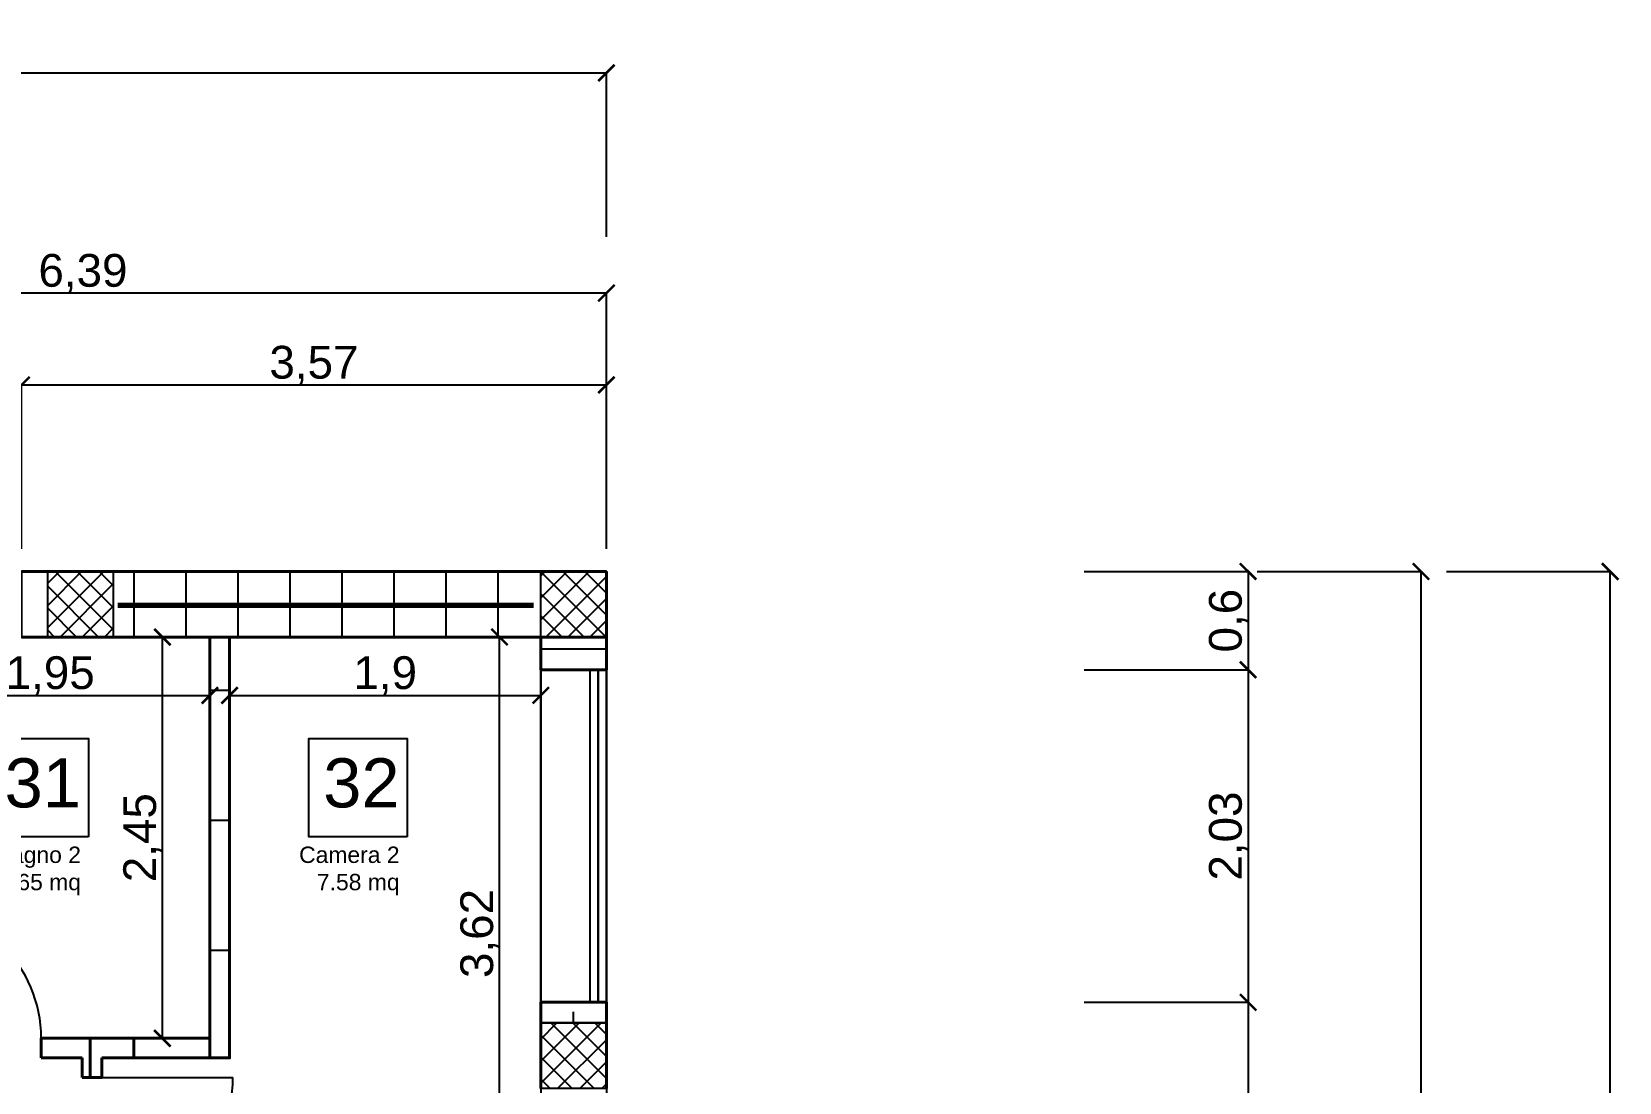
# Model space of a CAD drawing. Header units: millimetres. Extents: x 2459 to 3981, y 1231 to 4850.
# Drawn here: x 3708.71 to 3718.4, y 1289.17 to 1295.59 of the extents above; entities that cross this region are included whole.
import ezdxf

# ---------------------------------------------------------------- set-up
doc = ezdxf.new("R2010")
doc.units = ezdxf.units.MM
doc.layers.add('linee murature', color=253, linetype='Continuous', lineweight=70)
doc.layers.add('linee muri', color=7, linetype='Continuous', lineweight=40)
doc.layers.add('quoteee', color=7, linetype='Continuous')
doc.styles.get("Standard").update_dxf_attribs({"font": 'arial.ttf'})
doc.dimstyles.new('Copia di ISO-25', dxfattribs={"dimtxt": 0.2, "dimasz": 0.1, "dimexe": 0, "dimexo": 0, "dimgap": 0, "dimtad": 3, "dimtxsty": 'Standard', "dimblk": 'ARCHTICK', "dimcen": -2.5, "dimclrd": 256, "dimclre": 256, "dimclrt": 256, "dimadec": 0, "dimazin": 0, "dimtfac": 1, "dimtmove": 2, "dimatfit": 3, "dimldrblk": 'ARCHTICK', "dimfxl": 1, "dimfxlon": 1, "dimtfillclr": 256, "dimlwd": -1, "dimlwe": -1, "dimarcsym": 0})
pattern_1 = [(45, (-1.35194, 0.4), (-0.067351921, 0.067351921), []), (135, (-1.35194, 0.4), (-0.067351921, -0.067351921), [])]

# ---------------------------------------------------------------- blocks, each defined once
blk = doc.blocks.new('_ArchTick')
at = {"color": 0, "linetype": 'ByBlock', "const_width": 0.15}
blk.add_lwpolyline([(-0.5, -0.5), (0.5, 0.5)], dxfattribs=at)
blk = doc.blocks.new('*D339')
at = {"layer": 'Defpoints', "color": 0, "lineweight": -3, "ltscale": 0.01, "transparency": 16777216}
for p in [(3707.8447, 1291.8906), (3709.7947, 1291.8906), (3709.7947, 1291.5342)]:
    blk.add_point(p, dxfattribs=at)
at = {"layer": 'quoteee', "ltscale": 0.01, "transparency": 16777216}
for p, q in [((3707.8447, 1291.8906), (3707.8447, 1291.5342)), ((3709.7947, 1291.8906), (3709.7947, 1291.5342)), ((3707.8447, 1291.5342), (3709.7947, 1291.5342))]:
    blk.add_line(p, q, dxfattribs=at)
at = {"layer": 'quoteee', "ltscale": 0.01, "transparency": 16777216, "xscale": 0.1, "yscale": 0.1, "zscale": 0.1, "rotation": 180}
blk.add_blockref('_ArchTick', (3707.8447, 1291.5342), dxfattribs=at)
at = {"layer": 'quoteee', "ltscale": 0.01, "transparency": 16777216, "xscale": 0.1, "yscale": 0.1, "zscale": 0.1}
blk.add_blockref('_ArchTick', (3709.7947, 1291.5342), dxfattribs=at)
at = {"layer": 'quoteee', "ltscale": 0.01, "transparency": 16777216, "insert": (3708.8197, 1291.6544), "char_height": 0.2, "attachment_point": 5}
blk.add_mtext('1,95', dxfattribs=at)
blk = doc.blocks.new('*D340')
at = {"layer": 'Defpoints', "color": 0, "lineweight": -3, "ltscale": 0.01, "transparency": 16777216}
for p in [(3709.9147, 1291.8906), (3711.8147, 1291.8906), (3711.8147, 1291.5342)]:
    blk.add_point(p, dxfattribs=at)
at = {"layer": 'quoteee', "ltscale": 0.01, "transparency": 16777216}
for p, q in [((3709.9147, 1291.8906), (3709.9147, 1291.5342)), ((3711.8147, 1291.8906), (3711.8147, 1291.5342)), ((3709.9147, 1291.5342), (3711.8147, 1291.5342))]:
    blk.add_line(p, q, dxfattribs=at)
at = {"layer": 'quoteee', "ltscale": 0.01, "transparency": 16777216, "xscale": 0.1, "yscale": 0.1, "zscale": 0.1, "rotation": 180}
blk.add_blockref('_ArchTick', (3709.9147, 1291.5342), dxfattribs=at)
at = {"layer": 'quoteee', "ltscale": 0.01, "transparency": 16777216, "xscale": 0.1, "yscale": 0.1, "zscale": 0.1}
blk.add_blockref('_ArchTick', (3711.8147, 1291.5342), dxfattribs=at)
at = {"layer": 'quoteee', "ltscale": 0.01, "transparency": 16777216, "insert": (3710.8647, 1291.6544), "char_height": 0.2, "attachment_point": 5}
blk.add_mtext('1,9', dxfattribs=at)
blk = doc.blocks.new('*D353')
at = {"layer": 'Defpoints', "color": 0, "lineweight": -3, "ltscale": 0.01, "transparency": 16777216}
for p in [(3711.562, 1291.8906), (3711.8147, 1291.8906), (3711.8147, 1288.2706)]:
    blk.add_point(p, dxfattribs=at)
at = {"layer": 'quoteee', "ltscale": 0.01, "transparency": 16777216}
for p, q in [((3711.8147, 1291.8906), (3711.562, 1291.8906)), ((3711.562, 1288.2706), (3711.562, 1291.8906)), ((3711.8147, 1288.2706), (3711.562, 1288.2706))]:
    blk.add_line(p, q, dxfattribs=at)
at = {"layer": 'quoteee', "ltscale": 0.01, "transparency": 16777216, "xscale": 0.1, "yscale": 0.1, "zscale": 0.1}
for p, rotation in [((3711.562, 1291.8906), 90), ((3711.562, 1288.2706), 270)]:
    blk.add_blockref('_ArchTick', p, dxfattribs=dict(at, rotation=rotation))
at = {"layer": 'quoteee', "ltscale": 0.01, "transparency": 16777216, "insert": (3711.4418, 1290.0806), "char_height": 0.2, "attachment_point": 5, "rotation": 90}
blk.add_mtext('3,62', dxfattribs=at)
blk = doc.blocks.new('*D354')
at = {"layer": 'Defpoints', "color": 0, "lineweight": -3, "ltscale": 0.01, "transparency": 16777216}
for p in [(3709.5045, 1291.8906), (3709.7947, 1291.8906), (3709.7947, 1289.4406)]:
    blk.add_point(p, dxfattribs=at)
at = {"layer": 'quoteee', "ltscale": 0.01, "transparency": 16777216}
for p, q in [((3709.7947, 1291.8906), (3709.5045, 1291.8906)), ((3709.5045, 1289.4406), (3709.5045, 1291.8906)), ((3709.7947, 1289.4406), (3709.5045, 1289.4406))]:
    blk.add_line(p, q, dxfattribs=at)
at = {"layer": 'quoteee', "ltscale": 0.01, "transparency": 16777216, "xscale": 0.1, "yscale": 0.1, "zscale": 0.1}
for p, rotation in [((3709.5045, 1291.8906), 90), ((3709.5045, 1289.4406), 270)]:
    blk.add_blockref('_ArchTick', p, dxfattribs=dict(at, rotation=rotation))
at = {"layer": 'quoteee', "ltscale": 0.01, "transparency": 16777216, "insert": (3709.3844, 1290.6656), "char_height": 0.2, "attachment_point": 5, "rotation": 90}
blk.add_mtext('2,45', dxfattribs=at)
blk = doc.blocks.new('*D249')
at = {"layer": 'Defpoints', "color": 0, "lineweight": -3, "transparency": 16777216}
for p in [(3712.2147, 1295.3345), (3695.9147, 1292.2906), (3712.2147, 1292.2906)]:
    blk.add_point(p, dxfattribs=at)
at = {"layer": 'quoteee', "transparency": 16777216}
for p, q in [((3695.9147, 1294.3345), (3695.9147, 1295.3345)), ((3695.9147, 1295.3345), (3712.2147, 1295.3345)), ((3712.2147, 1294.3345), (3712.2147, 1295.3345))]:
    blk.add_line(p, q, dxfattribs=at)
at = {"layer": 'quoteee', "transparency": 16777216, "xscale": 0.1, "yscale": 0.1, "zscale": 0.1, "rotation": 180}
blk.add_blockref('_ArchTick', (3695.9147, 1295.3345), dxfattribs=at)
at = {"layer": 'quoteee', "transparency": 16777216, "xscale": 0.1, "yscale": 0.1, "zscale": 0.1}
blk.add_blockref('_ArchTick', (3712.2147, 1295.3345), dxfattribs=at)
at = {"layer": 'quoteee', "transparency": 16777216, "insert": (3704.0647, 1295.4547), "char_height": 0.2, "attachment_point": 5}
blk.add_mtext('16,3', dxfattribs=at)
blk = doc.blocks.new('*D253')
at = {"layer": 'Defpoints', "color": 0, "lineweight": -3, "transparency": 16777216}
for p in [(3712.2147, 1293.4296), (3708.6447, 1292.2906), (3712.2147, 1292.2906)]:
    blk.add_point(p, dxfattribs=at)
at = {"layer": 'quoteee', "transparency": 16777216}
for p, q in [((3708.6447, 1292.4296), (3708.6447, 1293.4296)), ((3708.6447, 1293.4296), (3712.2147, 1293.4296)), ((3712.2147, 1292.4296), (3712.2147, 1293.4296))]:
    blk.add_line(p, q, dxfattribs=at)
at = {"layer": 'quoteee', "transparency": 16777216, "xscale": 0.1, "yscale": 0.1, "zscale": 0.1, "rotation": 180}
blk.add_blockref('_ArchTick', (3708.6447, 1293.4296), dxfattribs=at)
at = {"layer": 'quoteee', "transparency": 16777216, "xscale": 0.1, "yscale": 0.1, "zscale": 0.1}
blk.add_blockref('_ArchTick', (3712.2147, 1293.4296), dxfattribs=at)
at = {"layer": 'quoteee', "transparency": 16777216, "insert": (3710.4297, 1293.5497), "char_height": 0.2, "attachment_point": 5}
blk.add_mtext('3,57', dxfattribs=at)
blk = doc.blocks.new('*D254')
at = {"layer": 'Defpoints', "color": 0, "lineweight": -3, "transparency": 16777216}
for p in [(3705.8247, 1293.9904), (3705.8247, 1292.2906), (3712.2147, 1292.2906)]:
    blk.add_point(p, dxfattribs=at)
at = {"layer": 'quoteee', "transparency": 16777216}
for p, q in [((3705.8247, 1292.9904), (3705.8247, 1293.9904)), ((3712.2147, 1293.9904), (3705.8247, 1293.9904)), ((3712.2147, 1292.9904), (3712.2147, 1293.9904))]:
    blk.add_line(p, q, dxfattribs=at)
at = {"layer": 'quoteee', "transparency": 16777216, "xscale": 0.1, "yscale": 0.1, "zscale": 0.1, "rotation": 180}
blk.add_blockref('_ArchTick', (3705.8247, 1293.9904), dxfattribs=at)
at = {"layer": 'quoteee', "transparency": 16777216, "xscale": 0.1, "yscale": 0.1, "zscale": 0.1}
blk.add_blockref('_ArchTick', (3712.2147, 1293.9904), dxfattribs=at)
at = {"layer": 'quoteee', "transparency": 16777216, "insert": (3709.0197, 1294.1106), "char_height": 0.2, "attachment_point": 5}
blk.add_mtext('6,39', dxfattribs=at)
blk = doc.blocks.new('*D273')
at = {"layer": 'Defpoints', "color": 0, "lineweight": -3, "transparency": 16777216}
for p in [(3712.2147, 1292.2906), (3712.2147, 1291.6906), (3716.1318, 1291.6906)]:
    blk.add_point(p, dxfattribs=at)
at = {"layer": 'quoteee', "transparency": 16777216}
for p, q in [((3715.1318, 1292.2906), (3716.1318, 1292.2906)), ((3716.1318, 1292.2906), (3716.1318, 1291.6906)), ((3715.1318, 1291.6906), (3716.1318, 1291.6906))]:
    blk.add_line(p, q, dxfattribs=at)
at = {"layer": 'quoteee', "transparency": 16777216, "xscale": 0.1, "yscale": 0.1, "zscale": 0.1}
for p, rotation in [((3716.1318, 1292.2906), 90), ((3716.1318, 1291.6906), 270)]:
    blk.add_blockref('_ArchTick', p, dxfattribs=dict(at, rotation=rotation))
at = {"layer": 'quoteee', "transparency": 16777216, "insert": (3716.0116, 1291.9906), "char_height": 0.2, "attachment_point": 5, "rotation": 90}
blk.add_mtext('0,6', dxfattribs=at)
blk = doc.blocks.new('*D274')
at = {"layer": 'Defpoints', "color": 0, "lineweight": -3, "transparency": 16777216}
for p in [(3712.2147, 1291.6906), (3712.2147, 1289.6606), (3716.1318, 1289.6606)]:
    blk.add_point(p, dxfattribs=at)
at = {"layer": 'quoteee', "transparency": 16777216}
for p, q in [((3715.1318, 1291.6906), (3716.1318, 1291.6906)), ((3716.1318, 1291.6906), (3716.1318, 1289.6606)), ((3715.1318, 1289.6606), (3716.1318, 1289.6606))]:
    blk.add_line(p, q, dxfattribs=at)
at = {"layer": 'quoteee', "transparency": 16777216, "xscale": 0.1, "yscale": 0.1, "zscale": 0.1}
for p, rotation in [((3716.1318, 1291.6906), 90), ((3716.1318, 1289.6606), 270)]:
    blk.add_blockref('_ArchTick', p, dxfattribs=dict(at, rotation=rotation))
at = {"layer": 'quoteee', "transparency": 16777216, "insert": (3716.0116, 1290.6756), "char_height": 0.2, "attachment_point": 5, "rotation": 90}
blk.add_mtext('2,03', dxfattribs=at)
blk = doc.blocks.new('*D275')
at = {"layer": 'Defpoints', "color": 0, "lineweight": -3, "transparency": 16777216}
for p in [(3712.2147, 1289.6606), (3712.2147, 1287.7906), (3716.1318, 1287.7906)]:
    blk.add_point(p, dxfattribs=at)
at = {"layer": 'quoteee', "transparency": 16777216}
for p, q in [((3715.1318, 1289.6606), (3716.1318, 1289.6606)), ((3716.1318, 1289.6606), (3716.1318, 1287.7906)), ((3715.1318, 1287.7906), (3716.1318, 1287.7906))]:
    blk.add_line(p, q, dxfattribs=at)
at = {"layer": 'quoteee', "transparency": 16777216, "xscale": 0.1, "yscale": 0.1, "zscale": 0.1}
for p, rotation in [((3716.1318, 1289.6606), 90), ((3716.1318, 1287.7906), 270)]:
    blk.add_blockref('_ArchTick', p, dxfattribs=dict(at, rotation=rotation))
at = {"layer": 'quoteee', "transparency": 16777216, "insert": (3716.0116, 1288.7256), "char_height": 0.2, "attachment_point": 5, "rotation": 90}
blk.add_mtext('1,87', dxfattribs=at)
blk = doc.blocks.new('*D278')
at = {"layer": 'Defpoints', "color": 0, "lineweight": -3, "transparency": 16777216}
for p in [(3712.2147, 1292.2906), (3717.1874, 1292.2906), (3712.2147, 1280.0706)]:
    blk.add_point(p, dxfattribs=at)
at = {"layer": 'quoteee', "transparency": 16777216}
for p, q in [((3716.1874, 1292.2906), (3717.1874, 1292.2906)), ((3717.1874, 1280.0706), (3717.1874, 1292.2906)), ((3716.1874, 1280.0706), (3717.1874, 1280.0706))]:
    blk.add_line(p, q, dxfattribs=at)
at = {"layer": 'quoteee', "transparency": 16777216, "xscale": 0.1, "yscale": 0.1, "zscale": 0.1}
for p, rotation in [((3717.1874, 1292.2906), 90), ((3717.1874, 1280.0706), 270)]:
    blk.add_blockref('_ArchTick', p, dxfattribs=dict(at, rotation=rotation))
at = {"layer": 'quoteee', "transparency": 16777216, "insert": (3717.0672, 1286.1806), "char_height": 0.2, "attachment_point": 5, "rotation": 90}
blk.add_mtext('12,22', dxfattribs=at)
blk = doc.blocks.new('*D279')
at = {"layer": 'Defpoints', "color": 0, "lineweight": -3, "transparency": 16777216}
for p in [(3712.2147, 1292.2906), (3718.342, 1292.2906), (3712.2147, 1277.772)]:
    blk.add_point(p, dxfattribs=at)
at = {"layer": 'quoteee', "transparency": 16777216}
for p, q in [((3717.342, 1292.2906), (3718.342, 1292.2906)), ((3718.342, 1277.772), (3718.342, 1292.2906)), ((3717.342, 1277.772), (3718.342, 1277.772))]:
    blk.add_line(p, q, dxfattribs=at)
at = {"layer": 'quoteee', "transparency": 16777216, "xscale": 0.1, "yscale": 0.1, "zscale": 0.1}
for p, rotation in [((3718.342, 1292.2906), 90), ((3718.342, 1277.772), 270)]:
    blk.add_blockref('_ArchTick', p, dxfattribs=dict(at, rotation=rotation))
at = {"layer": 'quoteee', "transparency": 16777216, "insert": (3718.2219, 1285.0313), "char_height": 0.2, "attachment_point": 5, "rotation": 90}
blk.add_mtext('14,52', dxfattribs=at)

msp = doc.modelspace()

# ---------------------------------------------------------------- hatches: boundary and pattern name
at = {"linetype": 'Continuous'}
h = msp.add_hatch(dxfattribs=at)
h.set_pattern_fill('ANSI37', color=256, scale=0.03)
h.set_pattern_definition(pattern_1)
h.paths.add_polyline_path([(3712.214742, 1289.534637), (3711.815965, 1289.534637), (3711.814742, 1289.533414), (3711.814742, 1289.144162), (3711.824267, 1289.134637), (3712.214742, 1289.134637)])
h.paths.add_polyline_path([(3707.817242, 1280.470565), (3707.417242, 1280.470565), (3707.417242, 1280.070565), (3707.817242, 1280.070565)])
h.paths.add_polyline_path([(3712.214742, 1280.470565), (3711.814742, 1280.470565), (3711.814742, 1280.070565), (3712.214742, 1280.070565)])
h.paths.add_polyline_path([(3712.214742, 1285.320565), (3711.814742, 1285.320565), (3711.814742, 1284.920565), (3712.214742, 1284.920565)])
h.paths.add_polyline_path([(3712.214742, 1292.290565), (3711.814742, 1292.290565), (3711.814742, 1291.890565), (3712.214742, 1291.890565)])
h.paths.add_polyline_path([(3709.204742, 1292.290565), (3708.804742, 1292.290565), (3708.804742, 1291.890565), (3709.204742, 1291.890565)])
h.paths.add_polyline_path([(3705.824742, 1292.290565), (3705.424742, 1292.290565), (3705.424742, 1291.897159), (3705.431336, 1291.890565), (3705.824742, 1291.890565)])
h.paths.add_polyline_path([(3705.824742, 1289.534637), (3705.424742, 1289.534637), (3705.424742, 1289.134637), (3705.824742, 1289.134637)])
h.paths.add_polyline_path([(3703.999742, 1280.470565), (3703.599742, 1280.470565), (3703.599742, 1280.070565), (3703.999742, 1280.070565)])
h.paths.add_polyline_path([(3705.824742, 1285.320565), (3705.424742, 1285.320565), (3705.424742, 1284.920565), (3705.824742, 1284.920565)])
h.paths.add_polyline_path([(3707.819742, 1285.320565), (3707.419742, 1285.320565), (3707.419742, 1284.920565), (3707.554742, 1284.920565), (3707.819742, 1284.920565)])
h.paths.add_polyline_path([(3695.914742, 1291.890565), (3696.314742, 1291.890565), (3696.314742, 1292.290565), (3695.914742, 1292.290565)])
h.paths.add_polyline_path([(3698.924742, 1292.290565), (3698.924742, 1291.890565), (3699.324742, 1291.890565), (3699.324742, 1292.290565)])
h.paths.add_polyline_path([(3702.304742, 1292.290565), (3702.304742, 1291.890565), (3702.704742, 1291.890565), (3702.704742, 1292.290565)])
h.paths.add_polyline_path([(3702.704742, 1289.534637), (3702.304742, 1289.534637), (3702.304742, 1289.134637), (3702.704742, 1289.134637)])
h.paths.add_polyline_path([(3696.314742, 1289.134637), (3696.314742, 1289.534637), (3695.914742, 1289.534637), (3695.914742, 1289.134637)])
h.paths.add_polyline_path([(3702.304742, 1285.320565), (3702.304742, 1284.920565), (3702.704742, 1284.920565), (3702.704742, 1285.320565)])
h.paths.add_polyline_path([(3700.674742, 1284.920565), (3700.674742, 1285.320565), (3700.274742, 1285.320565), (3700.274742, 1284.920565)])
h.paths.add_polyline_path([(3696.314742, 1284.920565), (3696.314742, 1285.320565), (3695.914742, 1285.320565), (3695.914742, 1284.920565)])
h.paths.add_polyline_path([(3700.274742, 1280.470565), (3700.274742, 1280.070565), (3700.674742, 1280.070565), (3700.674742, 1280.470565)])
h.paths.add_polyline_path([(3696.314742, 1280.070565), (3696.314742, 1280.470565), (3695.914742, 1280.470565), (3695.914742, 1280.070565)])
h = msp.add_hatch()
h.set_pattern_fill('ANSI37', color=256, scale=0.03)
h.set_pattern_definition(pattern_1)
h.paths.add_polyline_path([(3712.214742, 1289.534637), (3711.815965, 1289.534637), (3711.814742, 1289.533414), (3711.814742, 1289.144162), (3711.824267, 1289.134637), (3712.214742, 1289.134637)])
h.paths.add_polyline_path([(3707.817242, 1280.470565), (3707.417242, 1280.470565), (3707.417242, 1280.070565), (3707.817242, 1280.070565)])
h.paths.add_polyline_path([(3712.214742, 1280.470565), (3711.814742, 1280.470565), (3711.814742, 1280.070565), (3712.214742, 1280.070565)])
h.paths.add_polyline_path([(3712.214742, 1285.320565), (3711.814742, 1285.320565), (3711.814742, 1284.920565), (3712.214742, 1284.920565)])
h.paths.add_polyline_path([(3712.214742, 1292.290565), (3711.814742, 1292.290565), (3711.814742, 1291.890565), (3712.214742, 1291.890565)])
h.paths.add_polyline_path([(3709.204742, 1292.290565), (3708.804742, 1292.290565), (3708.804742, 1291.890565), (3709.204742, 1291.890565)])
h.paths.add_polyline_path([(3705.824742, 1292.290565), (3705.424742, 1292.290565), (3705.424742, 1291.897159), (3705.431336, 1291.890565), (3705.824742, 1291.890565)])
h.paths.add_polyline_path([(3705.824742, 1289.534637), (3705.424742, 1289.534637), (3705.424742, 1289.134637), (3705.824742, 1289.134637)])
h.paths.add_polyline_path([(3703.999742, 1280.470565), (3703.599742, 1280.470565), (3703.599742, 1280.070565), (3703.999742, 1280.070565)])
h.paths.add_polyline_path([(3705.824742, 1285.320565), (3705.424742, 1285.320565), (3705.424742, 1284.920565), (3705.824742, 1284.920565)])
h.paths.add_polyline_path([(3707.819742, 1285.320565), (3707.419742, 1285.320565), (3707.419742, 1284.920565), (3707.554742, 1284.920565), (3707.819742, 1284.920565)])
h.paths.add_polyline_path([(3695.914742, 1291.890565), (3696.314742, 1291.890565), (3696.314742, 1292.290565), (3695.914742, 1292.290565)])
h.paths.add_polyline_path([(3698.924742, 1292.290565), (3698.924742, 1291.890565), (3699.324742, 1291.890565), (3699.324742, 1292.290565)])
h.paths.add_polyline_path([(3702.304742, 1292.290565), (3702.304742, 1291.890565), (3702.704742, 1291.890565), (3702.704742, 1292.290565)])
h.paths.add_polyline_path([(3702.704742, 1289.534637), (3702.304742, 1289.534637), (3702.304742, 1289.134637), (3702.704742, 1289.134637)])
h.paths.add_polyline_path([(3696.314742, 1289.134637), (3696.314742, 1289.534637), (3695.914742, 1289.534637), (3695.914742, 1289.134637)])
h.paths.add_polyline_path([(3702.304742, 1285.320565), (3702.304742, 1284.920565), (3702.704742, 1284.920565), (3702.704742, 1285.320565)])
h.paths.add_polyline_path([(3700.674742, 1284.920565), (3700.674742, 1285.320565), (3700.274742, 1285.320565), (3700.274742, 1284.920565)])
h.paths.add_polyline_path([(3696.314742, 1284.920565), (3696.314742, 1285.320565), (3695.914742, 1285.320565), (3695.914742, 1284.920565)])
h.paths.add_polyline_path([(3700.274742, 1280.470565), (3700.274742, 1280.070565), (3700.674742, 1280.070565), (3700.674742, 1280.470565)])
h.paths.add_polyline_path([(3696.314742, 1280.070565), (3696.314742, 1280.470565), (3695.914742, 1280.470565), (3695.914742, 1280.070565)])

# ---------------------------------------------------------------- linework, layer by layer
for p, q in [((3708.644742, 1292.290565), (3712.214742, 1292.290565)), ((3708.644742, 1292.290565), (3712.214742, 1292.290565)), ((3708.804742, 1292.290565), (3708.644742, 1292.290565)), ((3708.804742, 1292.290565), (3709.204742, 1292.290565)), ((3711.814742, 1292.290565), (3709.204742, 1292.290565)), ((3709.329952, 1292.290565), (3709.329952, 1291.890565)), ((3709.329952, 1292.290565), (3709.329952, 1291.890565)), ((3709.647452, 1292.290565), (3709.647452, 1291.890565)), ((3709.647452, 1292.290565), (3709.647452, 1291.890565)), ((3709.964952, 1292.290565), (3709.964952, 1291.890565)), ((3709.964952, 1292.290565), (3709.964952, 1291.890565)), ((3710.282452, 1292.290565), (3710.282452, 1291.890565)), ((3710.282452, 1292.290565), (3710.282452, 1291.890565)), ((3710.599952, 1292.290565), (3710.599952, 1291.890565)), ((3710.599952, 1292.290565), (3710.599952, 1291.890565)), ((3710.917452, 1292.290565), (3710.917452, 1291.890565)), ((3710.917452, 1292.290565), (3710.917452, 1291.890565)), ((3711.234952, 1292.290565), (3711.234952, 1291.890565)), ((3711.234952, 1292.290565), (3711.234952, 1291.890565)), ((3711.552452, 1292.290565), (3711.552452, 1291.890565)), ((3711.552452, 1292.290565), (3711.552452, 1291.890565)), ((3711.814742, 1292.290565), (3712.214742, 1292.290565)), ((3712.214742, 1292.290565), (3712.214742, 1291.690565)), ((3712.214742, 1292.290565), (3712.214742, 1291.690565)), ((3712.214742, 1292.290565), (3712.214742, 1291.890565)), ((3708.644742, 1291.890565), (3709.794742, 1291.890565)), ((3708.644742, 1291.890565), (3711.814742, 1291.890565)), ((3708.644742, 1291.890565), (3708.804742, 1291.890565)), ((3709.204742, 1291.890565), (3708.804742, 1291.890565)), ((3709.204742, 1291.890565), (3711.814742, 1291.890565)), ((3709.794742, 1289.320565), (3709.794742, 1291.890565)), ((3709.914742, 1291.890565), (3711.814742, 1291.890565)), ((3709.914742, 1291.890565), (3709.914742, 1289.320565)), ((3711.814742, 1291.890565), (3711.814742, 1291.690565)), ((3711.814742, 1291.890565), (3711.814742, 1291.690565)), ((3711.814742, 1291.690565), (3711.814742, 1291.890565)), ((3711.814742, 1291.819465), (3712.214742, 1291.819465)), ((3711.814742, 1291.819465), (3712.214742, 1291.819465)), ((3712.214742, 1291.890565), (3712.214742, 1291.690565)), ((3711.814742, 1291.690565), (3712.214742, 1291.690565)), ((3711.814742, 1291.690565), (3711.814742, 1289.660565)), ((3711.814742, 1291.690565), (3712.214742, 1291.690565)), ((3711.814742, 1291.690565), (3711.814742, 1289.660565)), ((3712.214742, 1291.690565), (3711.814742, 1291.690565)), ((3711.814742, 1289.660565), (3711.814742, 1291.690565)), ((3711.814742, 1291.690565), (3712.214742, 1291.690565)), ((3711.814742, 1291.690565), (3711.814742, 1289.660565)), ((3712.214742, 1291.690565), (3711.814742, 1291.690565)), ((3711.814742, 1289.660565), (3711.814742, 1291.690565)), ((3712.214742, 1291.690565), (3711.814742, 1291.690565)), ((3712.164742, 1291.690565), (3712.114742, 1291.690565)), ((3712.164742, 1291.690565), (3712.114742, 1291.690565)), ((3712.164742, 1289.660565), (3712.164742, 1291.690565)), ((3712.164742, 1289.660565), (3712.164742, 1291.690565)), ((3712.214742, 1291.690565), (3712.214742, 1289.660565)), ((3712.214742, 1291.690565), (3712.214742, 1289.660565)), ((3712.214742, 1289.660565), (3712.214742, 1291.690565)), ((3712.214742, 1291.690565), (3712.214742, 1289.660565)), ((3712.214742, 1289.660565), (3712.214742, 1291.690565)), ((3709.794742, 1291.565465), (3709.914742, 1291.565465)), ((3709.794742, 1291.565465), (3709.914742, 1291.565465)), ((3709.794742, 1290.771715), (3709.914742, 1290.771715)), ((3709.794742, 1290.771715), (3709.914742, 1290.771715)), ((3709.794742, 1289.977965), (3709.914742, 1289.977965)), ((3709.794742, 1289.977965), (3709.914742, 1289.977965)), ((3711.814742, 1289.660565), (3712.214742, 1289.660565)), ((3711.814742, 1289.660565), (3711.814742, 1288.390565)), ((3711.814742, 1289.660565), (3712.214742, 1289.660565)), ((3712.214742, 1289.660565), (3711.814742, 1289.660565)), ((3711.814742, 1289.660565), (3712.214742, 1289.660565)), ((3711.814742, 1289.660565), (3711.814742, 1287.790565)), ((3712.214742, 1289.660565), (3711.814742, 1289.660565)), ((3711.814742, 1289.660565), (3712.214742, 1289.660565)), ((3711.814742, 1289.534637), (3711.814742, 1289.660565)), ((3712.014742, 1289.534637), (3712.014742, 1289.602028)), ((3712.214742, 1289.660565), (3712.214742, 1287.790565)), ((3712.214742, 1289.660565), (3712.214742, 1287.790565)), ((3712.214742, 1289.660565), (3712.214742, 1289.534637)), ((3711.814742, 1289.533414), (3711.815965, 1289.534637)), ((3711.814742, 1289.134637), (3711.814742, 1289.534637)), ((3711.814742, 1289.533414), (3711.815965, 1289.534637)), ((3712.214742, 1289.534637), (3712.214742, 1289.134637)), ((3708.764742, 1289.320565), (3708.764742, 1289.440565)), ((3708.764742, 1289.320565), (3708.764742, 1289.440565)), ((3708.764742, 1289.320565), (3708.764742, 1289.440565)), ((3708.764742, 1289.440565), (3709.794742, 1289.440565)), ((3709.062669, 1289.200565), (3709.062669, 1289.440565)), ((3709.329952, 1289.320565), (3709.329952, 1289.440565)), ((3709.014742, 1289.200565), (3709.134742, 1289.200565)), ((3709.014742, 1289.200565), (3709.134742, 1289.200565)), ((3709.014742, 1289.200565), (3709.134742, 1289.200565)), ((3709.134742, 1289.200565), (3709.934742, 1289.200565))]:
    msp.add_line(p, q, dxfattribs=at)
for p, q in [((3708.644742, 1292.290565), (3712.214742, 1292.290565)), ((3708.644742, 1292.290565), (3712.214742, 1292.290565)), ((3708.644742, 1291.890565), (3709.794742, 1291.890565)), ((3708.644742, 1291.890565), (3711.814742, 1291.890565)), ((3709.914742, 1291.890565), (3711.814742, 1291.890565)), ((3711.814742, 1291.890565), (3711.814742, 1291.690565)), ((3711.814742, 1291.890565), (3711.814742, 1291.690565)), ((3711.814742, 1291.690565), (3712.214742, 1291.690565)), ((3711.814742, 1291.690565), (3711.814742, 1289.660565)), ((3711.814742, 1291.690565), (3712.214742, 1291.690565)), ((3711.814742, 1291.690565), (3711.814742, 1289.660565)), ((3712.214742, 1291.690565), (3711.814742, 1291.690565)), ((3711.814742, 1289.660565), (3711.814742, 1291.690565)), ((3711.814742, 1291.690565), (3712.214742, 1291.690565)), ((3711.814742, 1291.690565), (3711.814742, 1289.660565)), ((3712.214742, 1291.690565), (3711.814742, 1291.690565)), ((3711.814742, 1289.660565), (3711.814742, 1291.690565)), ((3712.164742, 1291.690565), (3712.114742, 1291.690565)), ((3712.164742, 1291.690565), (3712.114742, 1291.690565)), ((3712.164742, 1289.660565), (3712.164742, 1291.690565)), ((3712.164742, 1289.660565), (3712.164742, 1291.690565)), ((3712.214742, 1291.690565), (3712.214742, 1289.660565)), ((3712.214742, 1291.690565), (3712.214742, 1289.660565)), ((3712.214742, 1289.660565), (3712.214742, 1291.690565)), ((3712.214742, 1291.690565), (3712.214742, 1289.660565)), ((3712.214742, 1289.660565), (3712.214742, 1291.690565)), ((3711.814742, 1289.660565), (3712.214742, 1289.660565)), ((3711.814742, 1289.660565), (3711.814742, 1288.390565)), ((3711.814742, 1289.660565), (3712.214742, 1289.660565)), ((3712.214742, 1289.660565), (3711.814742, 1289.660565)), ((3711.814742, 1289.660565), (3712.214742, 1289.660565)), ((3711.814742, 1289.660565), (3711.814742, 1287.790565)), ((3712.214742, 1289.660565), (3711.814742, 1289.660565)), ((3712.014742, 1289.534637), (3712.014742, 1289.602028)), ((3712.214742, 1289.660565), (3712.214742, 1287.790565)), ((3712.214742, 1289.660565), (3712.214742, 1287.790565)), ((3709.014742, 1289.200565), (3709.134742, 1289.200565)), ((3709.134742, 1289.200565), (3709.934742, 1289.200565))]:
    msp.add_line(p, q)
at = {"linetype": 'Continuous', "ltscale": 0.01}
for p, q in [((3709.794742, 1291.890565), (3709.794742, 1289.440565)), ((3709.914742, 1291.890565), (3709.914742, 1289.440565)), ((3708.894742, 1289.440565), (3708.774742, 1289.440565)), ((3708.894742, 1289.440565), (3709.794742, 1289.440565)), ((3709.914742, 1289.440565), (3709.914742, 1289.320565)), ((3708.894742, 1289.320565), (3708.764742, 1289.320565)), ((3708.894742, 1289.320565), (3708.764742, 1289.320565)), ((3708.894742, 1289.320565), (3708.764742, 1289.320565)), ((3709.014742, 1289.320565), (3708.894742, 1289.320565)), ((3709.014742, 1289.320565), (3708.894742, 1289.320565)), ((3709.014742, 1289.320565), (3708.894742, 1289.320565)), ((3709.014742, 1289.200565), (3709.014742, 1289.320565)), ((3709.014742, 1289.200565), (3709.014742, 1289.320565)), ((3709.014742, 1289.200565), (3709.014742, 1289.320565)), ((3709.914742, 1289.320565), (3709.134742, 1289.320565)), ((3709.134742, 1289.320565), (3709.134742, 1289.200565)), ((3709.914742, 1289.320565), (3709.134742, 1289.320565)), ((3709.134742, 1289.320565), (3709.134742, 1289.200565)), ((3709.914742, 1289.320565), (3709.134742, 1289.320565)), ((3709.134742, 1289.320565), (3709.134742, 1289.200565)), ((3709.134742, 1289.200565), (3709.014742, 1289.200565)), ((3709.134742, 1289.200565), (3709.014742, 1289.200565))]:
    msp.add_line(p, q, dxfattribs=at)
at = {"ltscale": 0.01}
for p, q in [((3709.914742, 1289.440565), (3709.914742, 1289.320565)), ((3709.134742, 1289.320565), (3709.134742, 1289.200565)), ((3709.134742, 1289.200565), (3709.014742, 1289.200565))]:
    msp.add_line(p, q, dxfattribs=at)
at = {"linetype": 'Continuous'}
for points in [[(3708.804742, 1292.290565), (3708.644742, 1292.290565), (3708.644742, 1291.890565), (3708.804742, 1291.890565)], [(3709.204742, 1291.890565), (3708.804742, 1291.890565), (3708.804742, 1292.290565), (3709.204742, 1292.290565)], [(3711.814742, 1292.290565), (3709.204742, 1292.290565), (3709.204742, 1291.890565), (3711.814742, 1291.890565)], [(3712.214742, 1291.890565), (3711.814742, 1291.890565), (3711.814742, 1292.290565), (3712.214742, 1292.290565)], [(3709.794742, 1291.890565), (3709.914742, 1291.890565), (3709.914742, 1289.320565), (3709.794742, 1289.320565)], [(3711.814742, 1291.890565), (3712.214742, 1291.890565), (3712.214742, 1291.690565), (3711.814742, 1291.690565)], [(3711.814742, 1291.690565), (3712.214742, 1291.690565), (3712.214742, 1289.660565), (3711.814742, 1289.660565)], [(3712.164742, 1289.660565), (3712.114742, 1289.660565), (3712.114742, 1291.690565), (3712.164742, 1291.690565)], [(3712.164742, 1289.660565), (3712.114742, 1289.660565), (3712.114742, 1291.690565), (3712.164742, 1291.690565)], [(3709.053864, 1290.671465), (3708.453864, 1290.671465), (3708.453864, 1291.271465), (3709.053864, 1291.271465)], [(3710.998737, 1290.671465), (3710.398737, 1290.671465), (3710.398737, 1291.271465), (3710.998737, 1291.271465)], [(3711.814742, 1289.660565), (3712.214742, 1289.660565), (3712.214742, 1289.534637), (3711.814742, 1289.534637)], [(3712.214742, 1289.134637), (3711.814742, 1289.134637), (3711.814742, 1289.534637), (3712.214742, 1289.534637)]]:
    msp.add_lwpolyline(points, close=True, dxfattribs=at)
for points in [[(3708.804742, 1292.290565), (3708.644742, 1292.290565), (3708.644742, 1291.890565), (3708.804742, 1291.890565)], [(3709.204742, 1291.890565), (3708.804742, 1291.890565), (3708.804742, 1292.290565), (3709.204742, 1292.290565)], [(3711.814742, 1292.290565), (3709.204742, 1292.290565), (3709.204742, 1291.890565), (3711.814742, 1291.890565)], [(3712.214742, 1291.890565), (3711.814742, 1291.890565), (3711.814742, 1292.290565), (3712.214742, 1292.290565)], [(3711.814742, 1291.690565), (3712.214742, 1291.690565), (3712.214742, 1289.660565), (3711.814742, 1289.660565)], [(3712.164742, 1289.660565), (3712.114742, 1289.660565), (3712.114742, 1291.690565), (3712.164742, 1291.690565)], [(3712.164742, 1289.660565), (3712.114742, 1289.660565), (3712.114742, 1291.690565), (3712.164742, 1291.690565)], [(3709.053864, 1290.671465), (3708.453864, 1290.671465), (3708.453864, 1291.271465), (3709.053864, 1291.271465)], [(3710.998737, 1290.671465), (3710.398737, 1290.671465), (3710.398737, 1291.271465), (3710.998737, 1291.271465)], [(3711.814742, 1289.660565), (3712.214742, 1289.660565), (3712.214742, 1289.534637), (3711.814742, 1289.534637)], [(3712.214742, 1289.134637), (3711.814742, 1289.134637), (3711.814742, 1289.534637), (3712.214742, 1289.534637)]]:
    msp.add_lwpolyline(points, close=True)
for centre, start, end in [((3707.964742, 1289.440565), 360, 90), ((3709.134742, 1289.200565), 270, 360)]:
    msp.add_arc(centre, 0.8, start, end, dxfattribs=at)
for centre, start, end in [((3707.964742, 1289.440565), 360, 90), ((3709.134742, 1289.200565), 270, 360)]:
    msp.add_arc(centre, 0.8, start, end)
at = {"layer": 'linee murature', "linetype": 'Continuous'}
msp.add_line((3711.770008, 1292.083401), (3709.233401, 1292.083401), dxfattribs=at)
at = {"layer": 'linee murature', "lineweight": 70}
msp.add_line((3711.770008, 1292.083401), (3709.233401, 1292.083401), dxfattribs=at)
at = {"layer": 'linee muri'}
for p, q in [((3708.804742, 1292.290565), (3708.644742, 1292.290565)), ((3708.804742, 1292.290565), (3709.204742, 1292.290565)), ((3711.814742, 1292.290565), (3709.204742, 1292.290565)), ((3711.814742, 1292.290565), (3712.214742, 1292.290565)), ((3712.214742, 1292.290565), (3712.214742, 1291.690565)), ((3712.214742, 1292.290565), (3712.214742, 1291.690565)), ((3712.214742, 1292.290565), (3712.214742, 1291.890565)), ((3708.644742, 1291.890565), (3708.804742, 1291.890565)), ((3709.204742, 1291.890565), (3708.804742, 1291.890565)), ((3709.204742, 1291.890565), (3711.814742, 1291.890565)), ((3709.794742, 1289.320565), (3709.794742, 1291.890565)), ((3709.914742, 1291.890565), (3709.914742, 1289.320565)), ((3711.814742, 1291.690565), (3711.814742, 1291.890565)), ((3712.214742, 1291.890565), (3712.214742, 1291.690565)), ((3712.214742, 1291.690565), (3711.814742, 1291.690565)), ((3711.814742, 1289.660565), (3712.214742, 1289.660565)), ((3711.814742, 1289.534637), (3711.814742, 1289.660565)), ((3712.214742, 1289.660565), (3712.214742, 1289.534637)), ((3711.814742, 1289.134637), (3711.814742, 1289.534637)), ((3712.214742, 1289.534637), (3712.214742, 1289.134637)), ((3708.764742, 1289.320565), (3708.764742, 1289.440565)), ((3708.764742, 1289.320565), (3708.764742, 1289.440565)), ((3708.764742, 1289.320565), (3708.764742, 1289.440565)), ((3708.764742, 1289.440565), (3709.794742, 1289.440565)), ((3709.014742, 1289.200565), (3709.134742, 1289.200565)), ((3709.014742, 1289.200565), (3709.134742, 1289.200565))]:
    msp.add_line(p, q, dxfattribs=at)
at = {"layer": 'linee muri', "ltscale": 0.01}
for p, q in [((3709.794742, 1291.890565), (3709.794742, 1289.440565)), ((3709.914742, 1291.890565), (3709.914742, 1289.440565)), ((3708.894742, 1289.440565), (3708.774742, 1289.440565)), ((3708.894742, 1289.440565), (3709.794742, 1289.440565)), ((3708.894742, 1289.320565), (3708.764742, 1289.320565)), ((3708.894742, 1289.320565), (3708.764742, 1289.320565)), ((3708.894742, 1289.320565), (3708.764742, 1289.320565)), ((3709.014742, 1289.320565), (3708.894742, 1289.320565)), ((3709.014742, 1289.320565), (3708.894742, 1289.320565)), ((3709.014742, 1289.320565), (3708.894742, 1289.320565)), ((3709.014742, 1289.200565), (3709.014742, 1289.320565)), ((3709.014742, 1289.200565), (3709.014742, 1289.320565)), ((3709.014742, 1289.200565), (3709.014742, 1289.320565)), ((3709.914742, 1289.320565), (3709.134742, 1289.320565)), ((3709.914742, 1289.320565), (3709.134742, 1289.320565)), ((3709.134742, 1289.320565), (3709.134742, 1289.200565)), ((3709.914742, 1289.320565), (3709.134742, 1289.320565)), ((3709.134742, 1289.320565), (3709.134742, 1289.200565)), ((3709.134742, 1289.200565), (3709.014742, 1289.200565))]:
    msp.add_line(p, q, dxfattribs=at)
at = {"layer": 'linee muri', "linetype": 'Continuous'}
for p, q in [((3709.062669, 1289.200565), (3709.062669, 1289.440565)), ((3709.329952, 1289.320565), (3709.329952, 1289.440565))]:
    msp.add_line(p, q, dxfattribs=at)
at = {"layer": 'linee muri'}
for points in [[(3709.794742, 1291.890565), (3709.914742, 1291.890565), (3709.914742, 1289.320565), (3709.794742, 1289.320565)], [(3711.814742, 1291.890565), (3712.214742, 1291.890565), (3712.214742, 1291.690565), (3711.814742, 1291.690565)]]:
    msp.add_lwpolyline(points, close=True, dxfattribs=at)

# ---------------------------------------------------------------- texts
at = {"linetype": 'Continuous', "char_height": 0.3, "attachment_point": 1}
for s, insert in [('31', (3708.541304, 1291.150265)), ('32', (3710.486178, 1291.150265))]:
    msp.add_mtext(s, dxfattribs=dict(at, insert=insert))
at = {"char_height": 0.3, "attachment_point": 1}
for s, insert in [('31', (3708.541304, 1291.150265)), ('32', (3710.486178, 1291.150265))]:
    msp.add_mtext(s, dxfattribs=dict(at, insert=insert))
at = {"char_height": 0.1, "attachment_point": 3}
for s, width, heights, insert in [('Bagno 2\\P4.65 mq', 0.6, [0], (3709.007564, 1290.611279)), ('Camera 2\\P7.58 mq', 0.86589724, [0.586834], (3710.952438, 1290.611279))]:
    msp.add_mtext_dynamic_manual_height_columns(s, width=width, gutter_width=12.5, heights=heights, dxfattribs=dict(at, insert=insert))

# ---------------------------------------------------------------- dimensions: what is measured, and where the dimension line sits
at = {"layer": 'quoteee'}
dim = msp.add_linear_dim(base=(3712.214742, 1295.334483), p1=(3695.914742, 1292.290565), p2=(3712.214742, 1292.290565), dimstyle='Copia di ISO-25', dxfattribs=at)
dim.commit()
dim.dimension.update_dxf_attribs({"geometry": '*D249', "text_midpoint": (3704.064742, 1295.454674)})
for base, p1, p2, angle, picture, middle in [((3705.824742, 1293.99042), (3712.214742, 1292.290565), (3705.824742, 1292.290565), 180, '*D254', (3709.019742, 1294.110611)), ((3712.214742, 1293.429557), (3708.644742, 1292.290565), (3712.214742, 1292.290565), 180, '*D253', (3710.429742, 1293.549748)), ((3716.131781, 1291.690565), (3712.214742, 1292.290565), (3712.214742, 1291.690565), 90, '*D273', (3716.01159, 1291.990565)), ((3717.187379, 1292.290565), (3712.214742, 1280.070565), (3712.214742, 1292.290565), 90, '*D278', (3717.067188, 1286.180565)), ((3718.342048, 1292.290565), (3712.214742, 1277.772013), (3712.214742, 1292.290565), 90, '*D279', (3718.221857, 1285.031289)), ((3716.131781, 1289.660565), (3712.214742, 1291.690565), (3712.214742, 1289.660565), 90, '*D274', (3716.01159, 1290.675565)), ((3716.131781, 1287.790565), (3712.214742, 1289.660565), (3712.214742, 1287.790565), 90, '*D275', (3716.01159, 1288.725565))]:
    dim = msp.add_linear_dim(base=base, p1=p1, p2=p2, angle=angle, dimstyle='Copia di ISO-25', dxfattribs=at)
    dim.commit()
    dim.dimension.update_dxf_attribs({"geometry": picture, "text_midpoint": middle})
at = {"layer": 'quoteee', "ltscale": 0.01}
for base, p1, p2, picture, middle in [((3709.504545, 1291.890565), (3709.794742, 1289.440565), (3709.794742, 1291.890565), '*D354', (3709.384354, 1290.665565)), ((3711.561989, 1291.890565), (3711.814742, 1288.270565), (3711.814742, 1291.890565), '*D353', (3711.441798, 1290.080565))]:
    dim = msp.add_linear_dim(base=base, p1=p1, p2=p2, angle=90, dimstyle='Copia di ISO-25', dxfattribs=at)
    dim.commit()
    dim.dimension.update_dxf_attribs({"geometry": picture, "text_midpoint": middle})
for base, p1, p2, picture, middle in [((3709.794742, 1291.534204), (3707.844742, 1291.890565), (3709.794742, 1291.890565), '*D339', (3708.819742, 1291.654395)), ((3711.814742, 1291.534204), (3709.914742, 1291.890565), (3711.814742, 1291.890565), '*D340', (3710.864742, 1291.654395))]:
    dim = msp.add_linear_dim(base=base, p1=p1, p2=p2, dimstyle='Copia di ISO-25', dxfattribs=at)
    dim.commit()
    dim.dimension.update_dxf_attribs({"geometry": picture, "text_midpoint": middle})

doc.saveas('drawing.dxf')
